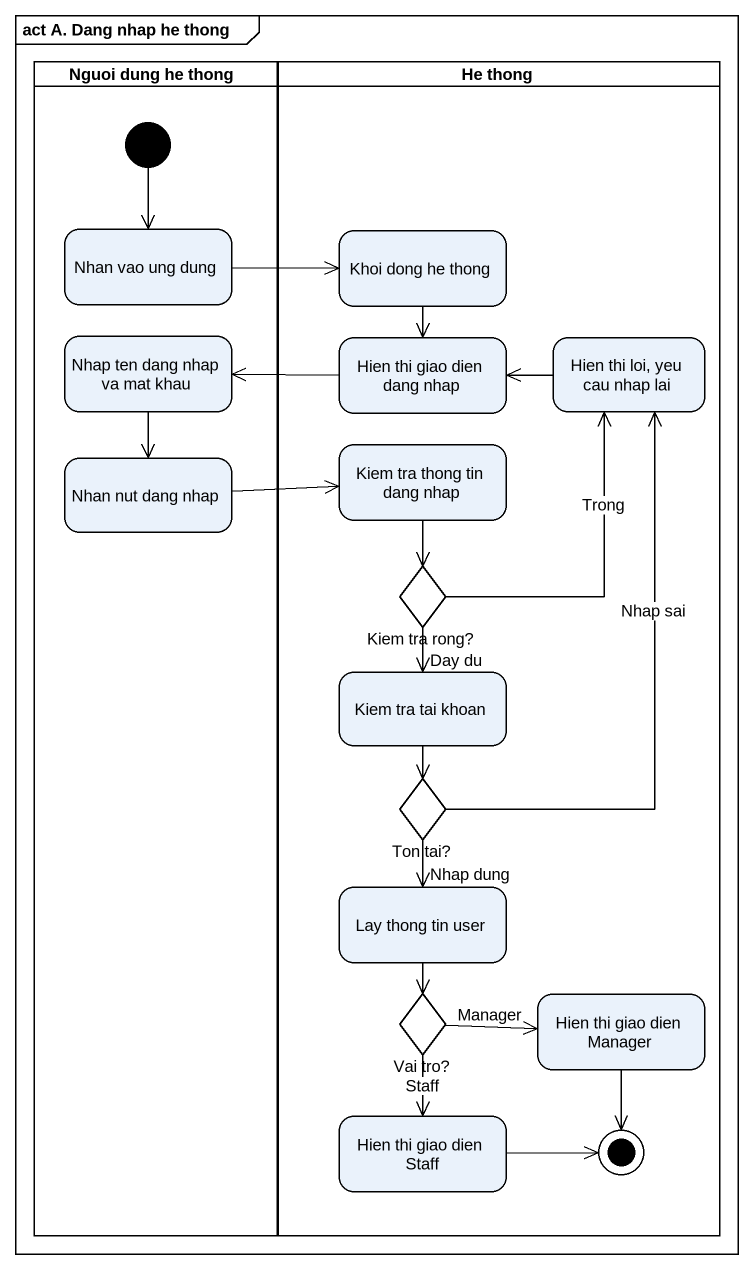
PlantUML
@startuml
mainframe act A. Dang nhap he thong
hide empty description
state "Nguoi dung he thong" as Nguoi_dung_he_thong <<partition>> {
  state "Nhan vao ung dung" as Nhan_vao_ung_dung
  state "Nhap ten dang nhap va mat khau" as Nhap_ten_dang_nhap_va_mat
  state "Nhan nut dang nhap" as Nhan_nut_dang_nhap
  [*] --> Nhan_vao_ung_dung
}
state "He thong" as He_thong <<partition>> {
  state "Khoi dong he thong" as Khoi_dong_he_thong
  state "Hien thi giao dien dang nhap" as Hien_thi_giao_dien_dang_nhap
  state "Hien thi loi, yeu cau nhap lai" as Hien_thi_loi_yeu_cau_nhap
  state "Kiem tra thong tin dang nhap" as Kiem_tra_thong_tin_dang_nhap
  state "Kiem tra rong?" as Kiem_tra_rong <<choice>>
  state "Kiem tra tai khoan" as Kiem_tra_tai_khoan
  state "Ton tai?" as Ton_tai <<choice>>
  state "Lay thong tin user" as Lay_thong_tin_user
  state "Vai tro?" as Vai_tro <<choice>>
  state "Hien thi giao dien Manager" as Hien_thi_giao_dien_Manager
  state "Hien thi giao dien Staff" as Hien_thi_giao_dien_Staff
  Hien_thi_giao_dien_Manager --> [*]
  Hien_thi_giao_dien_Staff -right-> [*]
}
Nhan_vao_ung_dung -right-> Khoi_dong_he_thong
Khoi_dong_he_thong --> Hien_thi_giao_dien_dang_nhap
Nhap_ten_dang_nhap_va_mat --> Nhan_nut_dang_nhap
Hien_thi_giao_dien_dang_nhap -left-> Nhap_ten_dang_nhap_va_mat
Hien_thi_loi_yeu_cau_nhap -left-> Hien_thi_giao_dien_dang_nhap
Kiem_tra_thong_tin_dang_nhap --> Kiem_tra_rong
Nhan_nut_dang_nhap -right-> Kiem_tra_thong_tin_dang_nhap
Kiem_tra_rong -up-> Hien_thi_loi_yeu_cau_nhap : Trong
Kiem_tra_rong --> Kiem_tra_tai_khoan : Day du
Kiem_tra_tai_khoan --> Ton_tai
Ton_tai -up-> Hien_thi_loi_yeu_cau_nhap : Nhap sai
Ton_tai --> Lay_thong_tin_user : Nhap dung
Lay_thong_tin_user --> Vai_tro
Vai_tro -right-> Hien_thi_giao_dien_Manager : Manager
Vai_tro --> Hien_thi_giao_dien_Staff : Staff
@enduml
